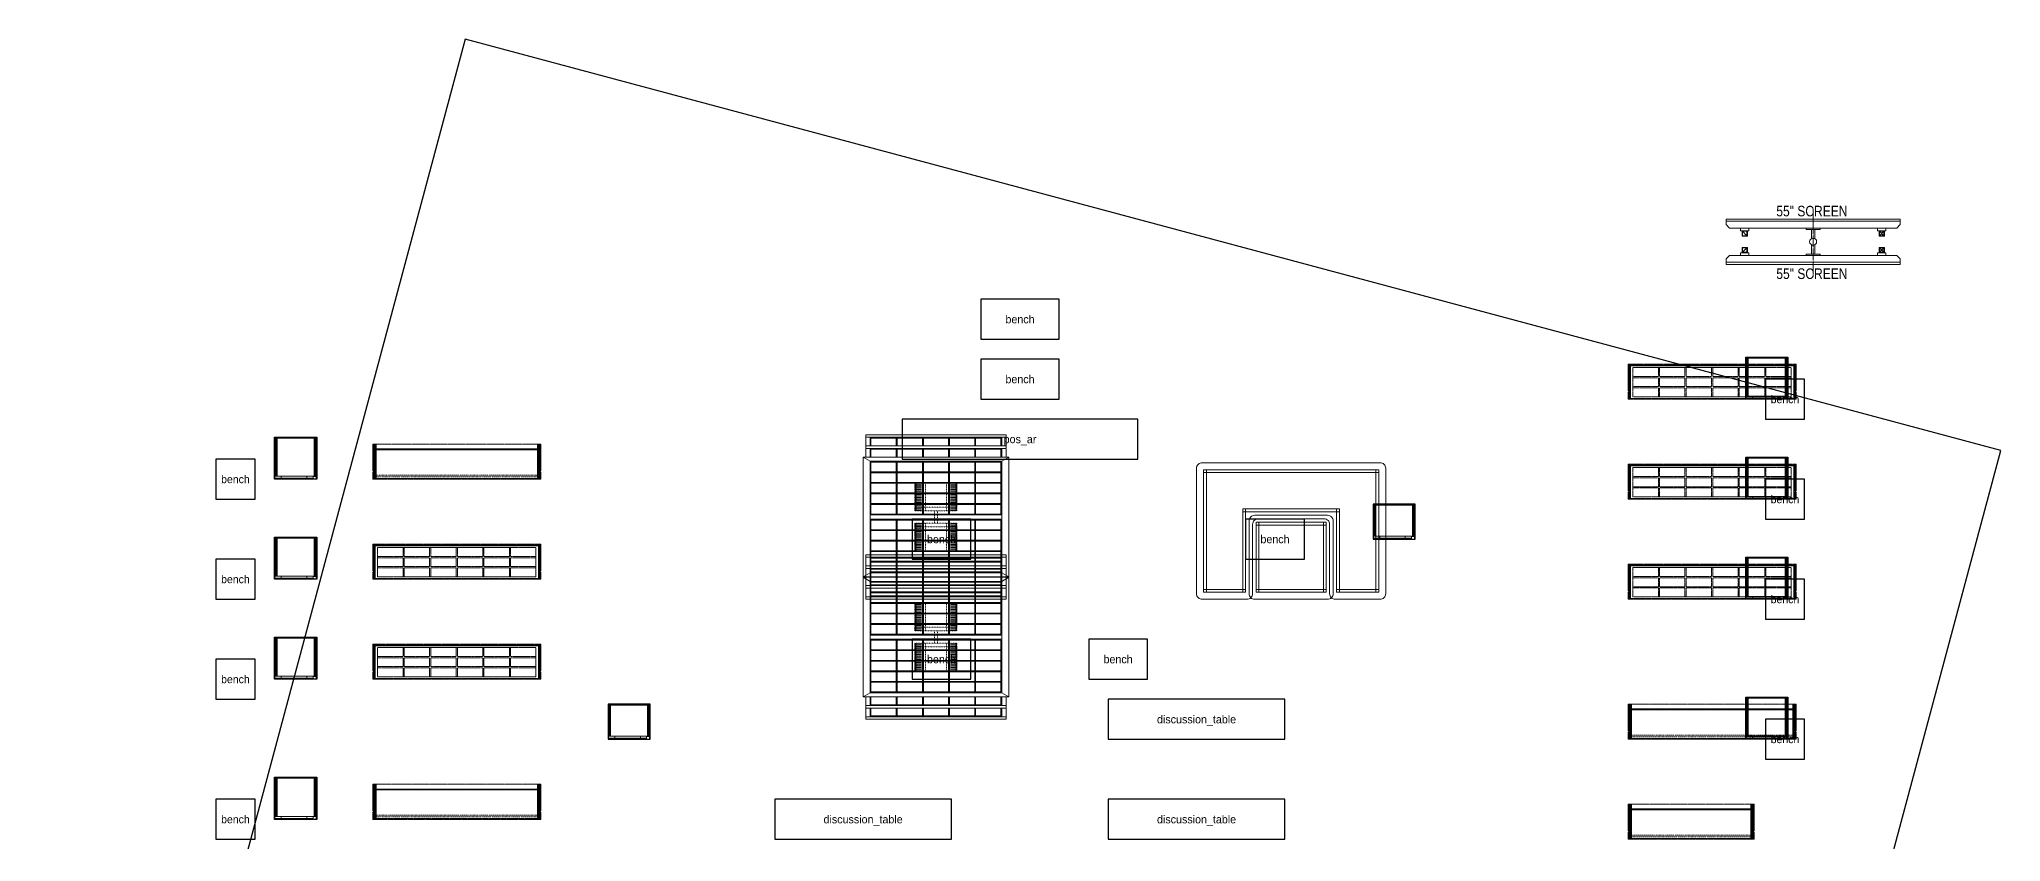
# Model space of a CAD drawing. Header units: metres. Extents: x -1326 to 12674, y -1268 to 13012.
# Drawn here: x -1326 to 12674, y 7282 to 13012 of the extents above; entities that cross this region are included whole.
import ezdxf
from ezdxf.enums import TextEntityAlignment as Align

# ---------------------------------------------------------------- set-up
doc = ezdxf.new("R2010")
doc.units = ezdxf.units.M
for name, pattern in [('a_p6_plan_L18$0$HIDDEN', [0.375, 0.25, -0.125]), ('ACAD_ISO03W100', [30, 12, -18]), ('DASHDOT2', [0.5, 0.25, -0.125, 0, -0.125])]:
    doc.linetypes.add(name, pattern=pattern)
for name, color, linetype in [('FixtureLabels', 2, 'Continuous'), ('Fixtures', 3, 'Continuous'), ('FloorPlan', 1, 'Continuous')]:
    doc.layers.add(name, color=color, linetype=linetype)
for name, color, linetype, lineweight in [('I-LK DIM', 252, 'Continuous', 5), ('I-LK EQPMT', 3, 'Continuous', 18), ('I-LK FF&E', 1, 'Continuous', 9), ('I-LK IT', 3, 'Continuous', 18), ('I-LK TEXT', 31, 'Continuous', 5), ('LN-ELEVATION-1', 81, 'Continuous', 13), ('LN-ELEVATION-2', 103, 'Continuous', 20), ('LN-ELEVATION-3', 125, 'a_p6_plan_L18$0$HIDDEN', 18), ('LN-ELEVATION-4', 145, 'Continuous', 13), ('LN-ELEVATION-5', 167, 'Continuous', 5), ('LN-HATCH', 251, 'Continuous', 0)]:
    doc.layers.add(name, color=color, linetype=linetype, lineweight=lineweight)
doc.styles.add('LK TXT', font='Arial Narrow.ttf')
pattern_1 = [(45, (7858054.0837, 3504049.203), (-4.4901280605, 4.4901280605), [])]
pattern_2 = [(45, (4208834.247, 1706614.74), (-4.4901280605, 4.4901280605), [])]
pattern_3 = [(45, (4209134.247, 1706614.74), (-4.4901280605, 4.4901280605), [])]

# ---------------------------------------------------------------- blocks, each defined once
blk = doc.blocks.new('jj 1200')
at = {"layer": 'LN-HATCH', "ltscale": 0.5}
h = blk.add_hatch(dxfattribs=at)
h.set_pattern_fill('ANSI31', color=256, scale=2)
h.set_pattern_definition([(45, (4097187.331, 1708800.267), (-4.4901280605, 4.4901280605), [])])
h.paths.add_polyline_path([(792, 220), (792, 30), (786, 30), (786, 20), (792, 20), (792, -24), (767, -24), (767, 220)])
h.paths.add_polyline_path([(-383, 180), (767, 180), (767, 186), (-383, 186)])
h.paths.add_polyline_path([(757, -24), (757, -30), (792, -30), (792, -24)])
h.paths.add_polyline_path([(-408, 220), (-408, 30), (-402, 30), (-402, 20), (-408, 20), (-408, -24), (-383, -24), (-383, 220)])
h.paths.add_polyline_path([(-373, -24), (-373, -30), (-408, -30), (-408, -24)])
at = {"layer": 'LN-ELEVATION-1', "ltscale": 0.5}
for points in [[(-408, 220), (-408, 30), (-402, 30), (-402, 20), (-408, 20), (-408, -24), (-383, -24), (-383, 220)], [(-383, 180), (767, 180), (767, 186), (-383, 186)], [(792, 220), (792, 30), (786, 30), (786, 20), (792, 20), (792, -24), (767, -24), (767, 220)], [(-373, -24), (-373, -30), (-408, -30), (-408, -24)], [(757, -24), (757, -30), (792, -30), (792, -24)]]:
    blk.add_lwpolyline(points, close=True, dxfattribs=at)
at = {"layer": 'LN-ELEVATION-3', "ltscale": 0.5}
for p, q in [((767, 220), (-383, 220)), ((757, -24), (-373, -24)), ((-373, -30), (757, -30))]:
    blk.add_line(p, q, dxfattribs=at)
at = {"layer": 'LN-ELEVATION-4', "linetype": 'ACAD_ISO03W100', "ltscale": 0.05}
blk.add_lwpolyline([(767, 0), (-383, 0), (-383, -12), (767, -12)], close=True, dxfattribs=at)
blk = doc.blocks.new('JJ_FIXTURE_LARGE_1')
at = {"layer": 'I-LK FF&E', "xscale": -1}
blk.add_blockref('JJ 1200', (792, 30), dxfattribs=at)
blk = doc.blocks.new('12mm vc plan')
at = {"layer": 'LN-HATCH', "ltscale": 0.5}
h = blk.add_hatch(dxfattribs=at)
h.set_pattern_fill('ANSI31', color=256, scale=2)
h.set_pattern_definition([(45, (3760859.753, 1795248.936), (-4.490128061, 4.490128061), [])])
h.paths.add_polyline_path([(-1200, 250), (-1200, 60), (-1194, 60), (-1194, 50), (-1200, 50), (-1200, 6), (-1182, 6), (-1182, 250)])
h = blk.add_hatch(dxfattribs=at)
h.set_pattern_fill('ANSI31', color=256, scale=2)
h.set_pattern_definition(pattern_1)
h.paths.add_polyline_path([(0, 250), (0, 60), (-6, 60), (-6, 50), (0, 50), (0, 6), (-18, 6), (-18, 250)])
h = blk.add_hatch(dxfattribs=at)
h.set_pattern_fill('ANSI31', color=256, scale=2)
h.set_pattern_definition([(45, (7858047.0837, 3504049.203), (-4.4901280605, 4.4901280605), [])])
h.paths.add_polyline_path([(-1165, 6), (-1165, 0), (-1200, 0), (-1200, 6)])
h = blk.add_hatch(dxfattribs=at)
h.set_pattern_fill('ANSI31', color=256, scale=2)
h.set_pattern_definition(pattern_1)
h.paths.add_polyline_path([(-28, 6), (-28, 0), (0, 0), (0, 6)])
at = {"layer": 'LN-ELEVATION-1', "ltscale": 0.5}
for points in [[(-1200, 250), (-1200, 60), (-1194, 60), (-1194, 50), (-1200, 50), (-1200, 6), (-1182, 6), (-1182, 250)], [(-18, 238), (-1182, 238), (-1182, 244), (-18, 244)], [(0, 250), (0, 60), (-6, 60), (-6, 50), (0, 50), (0, 6), (-18, 6), (-18, 250)], [(-1165, 6), (-1165, 0), (-1200, 0), (-1200, 6)], [(-35, 6), (-35, 0), (0, 0), (0, 6)]]:
    blk.add_lwpolyline(points, close=True, dxfattribs=at)
at = {"layer": 'LN-ELEVATION-3', "ltscale": 0.5}
for p, q in [((-1182, 250), (-18, 250)), ((-1165, 6), (-35, 6)), ((-35, 0), (-1165, 0))]:
    blk.add_line(p, q, dxfattribs=at)
for points in [[(-1165, 226), (-35, 226), (-35, 18), (-1165, 18)], [(-1165, 226), (-983, 226), (-983, 162), (-1165, 162)], [(-1165, 90), (-983, 90), (-983, 154), (-1165, 154)], [(-975, 226), (-794, 226), (-794, 162), (-975, 162)], [(-975, 154), (-794, 154), (-794, 90), (-975, 90)], [(-786, 226), (-604, 226), (-604, 162), (-786, 162)], [(-786, 154), (-604, 154), (-604, 90), (-786, 90)], [(-596, 226), (-414, 226), (-414, 162), (-596, 162)], [(-596, 154), (-414, 154), (-414, 90), (-596, 90)], [(-406, 226), (-225, 226), (-225, 162), (-406, 162)], [(-406, 154), (-225, 154), (-225, 90), (-406, 90)], [(-217, 226), (-35, 226), (-35, 162), (-217, 162)], [(-217, 154), (-35, 154), (-35, 90), (-217, 90)], [(-1165, 82), (-983, 82), (-983, 18), (-1165, 18)], [(-975, 82), (-794, 82), (-794, 18), (-975, 18)], [(-786, 82), (-604, 82), (-604, 18), (-786, 18)], [(-596, 82), (-414, 82), (-414, 18), (-596, 18)], [(-406, 82), (-225, 82), (-225, 18), (-406, 18)], [(-217, 82), (-35, 82), (-35, 18), (-217, 18)]]:
    blk.add_lwpolyline(points, close=True, dxfattribs=at)
blk = doc.blocks.new('VC_FIXTURE_LARGE_4')
at = {"layer": 'I-LK FF&E', "xscale": -1}
blk.add_blockref('12MM VC PLAN', (0, 0), dxfattribs=at)
blk = doc.blocks.new('VC_FIXTURE_LARGE_5')
at = {"layer": 'I-LK FF&E', "xscale": -1}
blk.add_blockref('12MM VC PLAN', (0, 0), dxfattribs=at)
blk = doc.blocks.new('JJ_FIXTURE_LARGE_2')
at = {"layer": 'I-LK FF&E', "xscale": -1}
blk.add_blockref('JJ 1200', (792, 30), dxfattribs=at)
blk = doc.blocks.new('mirror unit see thru')
at = {"layer": 'LN-HATCH', "ltscale": 0.5}
h = blk.add_hatch(dxfattribs=at)
h.set_pattern_fill('ANSI31', color=256, scale=2)
h.set_pattern_definition([(45, (4060070.797, 1708569.446), (-4.4901280605, 4.4901280605), [])])
h.paths.add_polyline_path([(-150, 0), (-132, 0), (-132, -279), (-150, -279)])
h.paths.add_polyline_path([(-132, -6), (132, -6), (132, 0), (-132, 0)])
h.paths.add_polyline_path([(150, 0), (132, 0), (132, -279), (150, -279)])
at = {"layer": 'Defpoints'}
blk.add_lwpolyline([(150, -300), (-150, -300), (-150, 0), (150, 0)], close=True, dxfattribs=at)
at = {"layer": 'LN-ELEVATION-1'}
for points in [[(-150, 0), (-132, 0), (-132, -279), (-150, -279)], [(-132, -6), (132, -6), (132, 0), (-132, 0)], [(150, 0), (132, 0), (132, -279), (150, -279)], [(-103, -293), (-103, -279), (-148, -279), (-148, -300), (-139, -300), (-139, -298.5), (-146.5, -298.5), (-146.5, -293)], [(80, -293), (80, -279), (125, -279), (125, -300), (116, -300), (116, -298.5), (123.5, -298.5), (123.5, -293)], [(142, -300), (142, -298.5), (146.5, -298.5), (146.5, -280.5), (125, -280.5), (125, -279), (148, -279), (148, -300)]]:
    blk.add_lwpolyline(points, close=True, dxfattribs=at)
at = {"layer": 'LN-ELEVATION-2'}
blk.add_lwpolyline([(-103, -293), (80, -293), (80, -279), (-103, -279)], close=True, dxfattribs=at)
at = {"layer": 'LN-ELEVATION-2', "color": 4, "lineweight": 0}
blk.add_lwpolyline([(-146.5, -293), (123.5, -293), (123.5, -298.5), (-146.5, -298.5)], close=True, dxfattribs=at)
at = {"layer": 'LN-ELEVATION-4', "ltscale": 0.5}
blk.add_line((116, -300), (-139, -300), dxfattribs=at)
blk = doc.blocks.new('MIRROR_6')
at = {"layer": 'I-LK FF&E'}
blk.add_blockref('MIRROR UNIT SEE THRU', (150, 300), dxfattribs=at)
blk = doc.blocks.new('MIRROR_7')
at = {"layer": 'I-LK FF&E'}
blk.add_blockref('MIRROR UNIT SEE THRU', (150, 300), dxfattribs=at)
blk = doc.blocks.new('MIRROR_8')
at = {"layer": 'I-LK FF&E'}
blk.add_blockref('MIRROR UNIT SEE THRU', (150, 300), dxfattribs=at)
blk = doc.blocks.new('MIRROR_9')
at = {"layer": 'I-LK FF&E'}
blk.add_blockref('MIRROR UNIT SEE THRU', (150, 300), dxfattribs=at)
blk = doc.blocks.new('jj 900')
at = {"layer": 'LN-HATCH', "ltscale": 0.5}
h = blk.add_hatch(dxfattribs=at)
h.set_pattern_fill('ANSI31', color=256, scale=50)
h.set_pattern_definition([(45, (0, 0), (-4.419417, 4.419417), [])])
h.paths.add_polyline_path([(-912, 0), (-912, -190), (-906, -190), (-906, -200), (-912, -200), (-912, -244), (-887, -244), (-887, 0)])
h = blk.add_hatch(dxfattribs=at)
h.set_pattern_fill('ANSI31', color=256, scale=2)
h.set_pattern_definition(pattern_2)
h.paths.add_polyline_path([(-12, 0), (-12, -190), (-18, -190), (-18, -200), (-12, -200), (-12, -244), (-37, -244), (-37, 0)])
h = blk.add_hatch(dxfattribs=at)
h.set_pattern_fill('ANSI31', color=256, scale=2)
h.set_pattern_definition(pattern_3)
h.paths.add_polyline_path([(-37, -40), (-887, -40), (-887, -34), (-37, -34)])
h = blk.add_hatch(dxfattribs=at)
h.set_pattern_fill('ANSI31', color=256, scale=2)
h.set_pattern_definition(pattern_3)
h.paths.add_polyline_path([(-877, -244), (-877, -250), (-912, -250), (-912, -244)])
h = blk.add_hatch(dxfattribs=at)
h.set_pattern_fill('ANSI31', color=256, scale=2)
h.set_pattern_definition(pattern_2)
h.paths.add_polyline_path([(-47, -244), (-47, -250), (-12, -250), (-12, -244)])
at = {"layer": 'LN-ELEVATION-1', "ltscale": 0.5}
for points in [[(-912, 0), (-912, -190), (-906, -190), (-906, -200), (-912, -200), (-912, -244), (-887, -244), (-887, 0)], [(-12, 0), (-12, -190), (-18, -190), (-18, -200), (-12, -200), (-12, -244), (-37, -244), (-37, 0)], [(-37, -40), (-887, -40), (-887, -34), (-37, -34)], [(-877, -244), (-877, -250), (-912, -250), (-912, -244)], [(-47, -244), (-47, -250), (-12, -250), (-12, -244)]]:
    blk.add_lwpolyline(points, close=True, dxfattribs=at)
at = {"layer": 'LN-ELEVATION-3', "ltscale": 0.5}
for p, q in [((-887, 0), (-37, 0)), ((-877, -244), (-47, -244)), ((-47, -250), (-877, -250))]:
    blk.add_line(p, q, dxfattribs=at)
at = {"layer": 'LN-ELEVATION-4', "linetype": 'ACAD_ISO03W100', "ltscale": 0.05}
blk.add_lwpolyline([(-887, -220), (-37, -220), (-37, -232), (-887, -232)], close=True, dxfattribs=at)
blk = doc.blocks.new('JJ_FIXTURE_MEDIUM_3')
at = {"layer": 'I-LK FF&E'}
blk.add_blockref('JJ 900', (912, 250), dxfattribs=at)
blk = doc.blocks.new('JJ_FIXTURE_LARGE_4')
at = {"layer": 'I-LK FF&E', "xscale": -1}
blk.add_blockref('JJ 1200', (792, 30), dxfattribs=at)
blk = doc.blocks.new('VC_FIXTURE_LARGE_9')
at = {"layer": 'I-LK FF&E', "xscale": -1}
blk.add_blockref('12MM VC PLAN', (0, 0), dxfattribs=at)
blk = doc.blocks.new('VC_FIXTURE_LARGE_10')
at = {"layer": 'I-LK FF&E', "xscale": -1}
blk.add_blockref('12MM VC PLAN', (0, 0), dxfattribs=at)
blk = doc.blocks.new('VC_FIXTURE_LARGE_11')
at = {"layer": 'I-LK FF&E', "xscale": -1}
blk.add_blockref('12MM VC PLAN', (0, 0), dxfattribs=at)
blk = doc.blocks.new('MIRROR_14')
at = {"layer": 'I-LK FF&E'}
blk.add_blockref('MIRROR UNIT SEE THRU', (150, 300), dxfattribs=at)
blk = doc.blocks.new('MIRROR_15')
at = {"layer": 'I-LK FF&E'}
blk.add_blockref('MIRROR UNIT SEE THRU', (150, 300), dxfattribs=at)
blk = doc.blocks.new('MIRROR_16')
at = {"layer": 'I-LK FF&E'}
blk.add_blockref('MIRROR UNIT SEE THRU', (150, 300), dxfattribs=at)
blk = doc.blocks.new('MIRROR_17')
at = {"layer": 'I-LK FF&E'}
blk.add_blockref('MIRROR UNIT SEE THRU', (150, 300), dxfattribs=at)
blk = doc.blocks.new('it 55inch tv')
at = {"layer": 'I-LK EQPMT', "ltscale": 12}
for p, q in [((2111559, 1135690), (2111583, 1135690)), ((2111583, 1135690), (2111608, 1135666)), ((2111608, 1134474), (2111608, 1135666)), ((2111608, 1135588), (2111627, 1135588)), ((2111627, 1135588), (2111627, 1135529)), ((2111627, 1135529), (2111608, 1135529)), ((2111627, 1134611), (2111608, 1134611)), ((2111627, 1134611), (2111627, 1134552)), ((2111583, 1134449), (2111608, 1134474)), ((2111608, 1134552), (2111627, 1134552)), ((2111559, 1134449), (2111583, 1134449))]:
    blk.add_line(p, q, dxfattribs=at)
at = {"layer": 'I-LK EQPMT'}
for p, q in [((2111662, 1135543), (2111631, 1135574)), ((2111662, 1135574), (2111631, 1135543)), ((2111662, 1134597), (2111631, 1134566))]:
    blk.add_line(p, q, dxfattribs=at)
at = {"layer": 'I-LK EQPMT', "ltscale": 12}
blk.add_lwpolyline([(2111543, 1135690), (2111559, 1135690), (2111559, 1134449), (2111543, 1134449)], close=True, dxfattribs=at)
at = {"layer": 'I-LK EQPMT'}
for points in [[(2111627, 1135578), (2111627, 1135540), (2111665, 1135540), (2111665, 1135578)], [(2111631, 1135574), (2111631, 1135543), (2111662, 1135543), (2111662, 1135574)], [(2111627, 1134563), (2111627, 1134601), (2111665, 1134601), (2111665, 1134563)], [(2111631, 1134566), (2111631, 1134597), (2111662, 1134597), (2111662, 1134566)]]:
    blk.add_lwpolyline(points, close=True, dxfattribs=at)
blk = doc.blocks.new('SCREEN_55_1')
at = {"layer": 'I-LK IT', "color": 1, "linetype": 'DASHDOT2', "ltscale": 3}
blk.add_line((621, 23), (621, 512), dxfattribs=at)
at = {"layer": 'I-LK IT'}
for points in [[(671, 365), (571, 365), (571, 355), (671, 355)], [(671, 170), (571, 170), (571, 180), (671, 180)]]:
    blk.add_lwpolyline(points, close=True, dxfattribs=at)
for points in [[(633, 289), (633, 355), (608, 355), (608, 289, -0.267949), (633, 289, 1)], [(633, 246), (633, 180), (608, 180), (608, 246, 0.267949), (633, 246, -1)]]:
    blk.add_lwpolyline(points, format="xyb", dxfattribs=at)
at = {"layer": 'I-LK IT', "color": 1}
blk.add_circle((621, 268), 25, dxfattribs=at)
at = {"layer": 'I-LK IT', "rotation": 270}
blk.add_blockref('IT 55INCH TV', (-1134449, 2111973), dxfattribs=at)
at = {"layer": 'I-LK IT', "xscale": -1, "rotation": 270}
blk.add_blockref('IT 55INCH TV', (-1134449, -2111438), dxfattribs=at)
at = {"layer": 'I-LK TEXT', "color": 0, "linetype": 'Continuous', "ltscale": 3, "char_height": 75, "width": 783.96, "attachment_point": 5, "style": 'LK TXT'}
for insert in [(612, 486), (612, 39)]:
    blk.add_mtext('\\pxqc,t3;55" SCREEN', dxfattribs=dict(at, insert=insert))
blk = doc.blocks.new('mirror unit')
at = {"layer": 'LN-HATCH', "ltscale": 0.5}
h = blk.add_hatch(dxfattribs=at)
h.set_pattern_fill('ANSI31', color=256, scale=2)
h.set_pattern_definition([(45, (4060433.7416, 1708720.787), (-4.4901280605, 4.4901280605), [])])
h.paths.add_polyline_path([(213, 101), (231, 101), (231, -128), (213, -128)])
h.paths.add_polyline_path([(231, 95), (495, 95), (495, 101), (231, 101)])
h.paths.add_polyline_path([(513, 101), (495, 101), (495, -128), (513, -128)])
at = {"layer": 'Defpoints'}
blk.add_lwpolyline([(513, 101), (213, 101), (213, -149), (513, -149)], close=True, dxfattribs=at)
at = {"layer": 'LN-ELEVATION-1'}
for points in [[(213, 101), (231, 101), (231, -128), (213, -128)], [(231, 95), (495, 95), (495, 101), (231, 101)], [(513, 101), (495, 101), (495, -128), (513, -128)], [(260, -142), (260, -128), (215, -128), (215, -149), (224, -149), (224, -147), (216, -147), (216, -142)], [(443, -142), (443, -128), (488, -128), (488, -149), (479, -149), (479, -147), (486, -147), (486, -142)], [(505, -149), (505, -147), (509, -147), (509, -129), (488, -129), (488, -128), (511, -128), (511, -149)]]:
    blk.add_lwpolyline(points, close=True, dxfattribs=at)
at = {"layer": 'LN-ELEVATION-2'}
blk.add_lwpolyline([(260, -142), (443, -142), (443, -128), (260, -128)], close=True, dxfattribs=at)
at = {"layer": 'LN-ELEVATION-2', "color": 4, "lineweight": 0}
blk.add_lwpolyline([(216, -142), (486, -142), (486, -147), (216, -147)], close=True, dxfattribs=at)
at = {"layer": 'LN-ELEVATION-4', "ltscale": 0.5}
blk.add_line((479, -149), (224, -149), dxfattribs=at)
blk = doc.blocks.new('MIRROR_DIFFERENT_3')
at = {"layer": 'I-LK FF&E'}
blk.add_blockref('MIRROR UNIT', (-213, 149), dxfattribs=at)
blk = doc.blocks.new('MIRROR_DIFFERENT_6')
at = {"layer": 'I-LK FF&E'}
blk.add_blockref('MIRROR UNIT', (-213, 149), dxfattribs=at)
blk = doc.blocks.new('euro mirror')
at = {"layer": 'LN-ELEVATION-4', "linetype": 'ACAD_ISO03W100', "ltscale": 0.1}
blk.add_lwpolyline([(0, 47), (0, -41), (-20, -41), (-20, 47)], close=True, dxfattribs=at)
at = {"layer": 'LN-ELEVATION-5', "linetype": 'ACAD_ISO03W100', "ltscale": 0.1}
for p, q in [((-160, 247), (-160, 47)), ((-160, 247), (-160, 47)), ((-159, 247), (-159, 47)), ((-159, 247), (-159, 47)), ((-158, 247), (-158, 47)), ((-158, 247), (-158, 47)), ((-157, 247), (-157, 47)), ((-156, 247), (-156, 47)), ((-154, 247), (-154, 47)), ((-151, 247), (-151, 47)), ((-146, 247), (-146, 47)), ((-141, 247), (-141, 47)), ((-135, 247), (-135, 47)), ((-128, 247), (-128, 47)), ((-120, 247), (-120, 47)), ((-111, 247), (-111, 47)), ((-102, 247), (-102, 47)), ((-85, 247), (-85, 47)), ((65, 247), (65, 47)), ((82, 247), (82, 47)), ((91, 247), (91, 47)), ((100, 247), (100, 47)), ((108, 247), (108, 47)), ((115, 247), (115, 47)), ((121, 247), (121, 47)), ((126, 247), (126, 47)), ((131, 247), (131, 47)), ((134, 247), (134, 47)), ((136, 247), (136, 47)), ((137, 247), (137, 47)), ((138, 247), (138, 47)), ((138, 247), (138, 47)), ((139, 247), (139, 47)), ((139, 247), (139, 47)), ((140, 247), (140, 47)), ((140, 247), (140, 47)), ((-160, -41), (-160, -241)), ((-160, -41), (-160, -241)), ((-159, -41), (-159, -241)), ((-159, -41), (-159, -241)), ((-158, -41), (-158, -241)), ((-158, -41), (-158, -241)), ((-157, -41), (-157, -241)), ((-156, -41), (-156, -241)), ((-154, -41), (-154, -241)), ((-151, -41), (-151, -241)), ((-146, -41), (-146, -241)), ((-141, -41), (-141, -241)), ((-135, -41), (-135, -241)), ((-128, -41), (-128, -241)), ((-120, -41), (-120, -241)), ((-111, -41), (-111, -241)), ((-102, -41), (-102, -241)), ((-85, -41), (-85, -241)), ((65, -41), (65, -241)), ((82, -41), (82, -241)), ((91, -41), (91, -241)), ((100, -41), (100, -241)), ((108, -41), (108, -241)), ((115, -41), (115, -241)), ((121, -41), (121, -241)), ((126, -41), (126, -241)), ((131, -41), (131, -241)), ((134, -41), (134, -241)), ((136, -41), (136, -241)), ((137, -41), (137, -241)), ((138, -41), (138, -241)), ((138, -41), (138, -241)), ((139, -41), (139, -241)), ((139, -41), (139, -241)), ((140, -41), (140, -241)), ((140, -41), (140, -241))]:
    blk.add_line(p, q, dxfattribs=at)
for points in [[(140, 73), (140, 247), (-160, 247), (-160, 73)], [(140, -67), (140, -241), (-160, -241), (-160, -67)]]:
    blk.add_lwpolyline(points, dxfattribs=at)
for points in [[(140, 73), (140, 47), (-160, 47), (-160, 73)], [(140, -41), (140, -67), (-160, -67), (-160, -41)]]:
    blk.add_lwpolyline(points, close=True, dxfattribs=at)
blk = doc.blocks.new('eurocenter 1040')
at = {"layer": 'LN-ELEVATION-1'}
for points in [[(-470, -327), (470, -327), (470, 468), (-470, 468)], [(-470, 85), (470, 85), (470, 468), (-470, 468)], [(-283, 85), (-277, 85), (-277, 468), (-283, 468)], [(-96, 85), (-90, 85), (-90, 468), (-96, 468)], [(90, 85), (96, 85), (96, 468), (90, 468)], [(277, 85), (283, 85), (283, 468), (277, 468)], [(-470, 387), (-283, 387), (-283, 393), (-470, 393)], [(-470, 311), (-283, 311), (-283, 317), (-470, 317)], [(-277, 387), (-96, 387), (-96, 393), (-277, 393)], [(-277, 311), (-96, 311), (-96, 317), (-277, 317)], [(-90, 387), (90, 387), (90, 393), (-90, 393)], [(-90, 311), (90, 311), (90, 317), (-90, 317)], [(96, 387), (277, 387), (277, 393), (96, 393)], [(96, 311), (277, 311), (277, 317), (96, 317)], [(283, 387), (470, 387), (470, 393), (283, 393)], [(283, 311), (470, 311), (470, 317), (283, 317)], [(-470, 236), (-283, 236), (-283, 242), (-470, 242)], [(-470, 160), (-283, 160), (-283, 166), (-470, 166)], [(-277, 236), (-96, 236), (-96, 242), (-277, 242)], [(-277, 160), (-96, 160), (-96, 166), (-277, 166)], [(-90, 236), (90, 236), (90, 242), (-90, 242)], [(-90, 160), (90, 160), (90, 166), (-90, 166)], [(96, 236), (277, 236), (277, 242), (96, 242)], [(96, 160), (277, 160), (277, 166), (96, 166)], [(283, 236), (470, 236), (470, 242), (283, 242)], [(283, 160), (470, 160), (470, 166), (283, 166)], [(-470, 85), (470, 85), (470, 55), (-470, 55)], [(-470, 55), (470, 55), (470, -327), (-470, -327)], [(-283, 55), (-277, 55), (-277, -327), (-283, -327)], [(-96, 55), (-90, 55), (-90, -327), (-96, -327)], [(90, 55), (96, 55), (96, -327), (90, -327)], [(277, 55), (283, 55), (283, -327), (277, -327)], [(-470, -20), (-283, -20), (-283, -26), (-470, -26)], [(-470, -96), (-283, -96), (-283, -102), (-470, -102)], [(-277, -20), (-96, -20), (-96, -26), (-277, -26)], [(-277, -96), (-96, -96), (-96, -102), (-277, -102)], [(-90, -20), (90, -20), (90, -26), (-90, -26)], [(-90, -96), (90, -96), (90, -102), (-90, -102)], [(96, -20), (277, -20), (277, -26), (96, -26)], [(96, -96), (277, -96), (277, -102), (96, -102)], [(283, -20), (470, -20), (470, -26), (283, -26)], [(283, -96), (470, -96), (470, -102), (283, -102)], [(-470, -171), (-283, -171), (-283, -177), (-470, -177)], [(-470, -246), (-283, -246), (-283, -252), (-470, -252)], [(-277, -171), (-96, -171), (-96, -177), (-277, -177)], [(-277, -246), (-96, -246), (-96, -252), (-277, -252)], [(-90, -171), (90, -171), (90, -177), (-90, -177)], [(-90, -246), (90, -246), (90, -252), (-90, -252)], [(96, -171), (277, -171), (277, -177), (96, -177)], [(96, -246), (277, -246), (277, -252), (96, -252)], [(283, -171), (470, -171), (470, -177), (283, -177)], [(283, -246), (470, -246), (470, -252), (283, -252)]]:
    blk.add_lwpolyline(points, close=True, dxfattribs=at)
for points in [[(-283, 462), (-464, 462), (-464, 317)], [(-96, 462), (-277, 462)], [(90, 462), (-90, 462)], [(277, 462), (96, 462)], [(464, 317), (464, 462), (283, 462)], [(-464, 311), (-464, 242)], [(464, 242), (464, 311)], [(-464, 236), (-464, 166)], [(-464, 160), (-464, 91), (-283, 91)], [(283, 91), (464, 91), (464, 160)], [(464, 166), (464, 236)], [(-464, -20), (-464, 49), (-283, 49)], [(-277, 91), (-96, 91)], [(-277, 49), (-96, 49)], [(-90, 91), (90, 91)], [(-90, 49), (90, 49)], [(96, 91), (277, 91)], [(96, 49), (277, 49)], [(283, 49), (464, 49), (464, -20)], [(-464, -96), (-464, -26)], [(-464, -171), (-464, -102)], [(464, -26), (464, -96)], [(464, -102), (464, -171)], [(-283, -321), (-464, -321), (-464, -177)], [(464, -177), (464, -321), (283, -321)], [(-96, -321), (-277, -321)], [(90, -321), (-90, -321)], [(277, -321), (96, -321)]]:
    blk.add_lwpolyline(points, dxfattribs=at)
at = {"layer": 'LN-ELEVATION-2'}
blk.add_lwpolyline([(-520, -357), (520, -357), (520, 498), (-520, 498)], close=True, dxfattribs=at)
for points in [[(-470, 468), (-520, 498)], [(470, 468), (520, 498)], [(-470, -327), (-520, -357)], [(470, -327), (520, -357)]]:
    blk.add_lwpolyline(points, dxfattribs=at)
at = {"layer": 'LN-ELEVATION-3'}
for points in [[(-500, 560), (500, 560), (500, 578), (-500, 578)], [(-500, 498), (-470, 498), (-470, 560), (-500, 560)], [(470, 498), (500, 498), (500, 560), (470, 560)], [(-500, -357), (-470, -357), (-470, -419), (-500, -419)], [(-500, -419), (500, -419), (500, -437), (-500, -437)], [(470, -357), (500, -357), (500, -419), (470, -419)]]:
    blk.add_lwpolyline(points, close=True, dxfattribs=at)
at = {"layer": 'LN-ELEVATION-4'}
for points in [[(-500, 640), (500, 640), (500, 658), (-500, 658)], [(-500, 578), (-470, 578), (-470, 640), (-500, 640)], [(470, 578), (500, 578), (500, 640), (470, 640)], [(-470, 498), (-464, 498), (-464, 560), (-470, 560)], [(-464, 554), (-283, 554), (-283, 560), (-464, 560)], [(-283, 498), (-277, 498), (-277, 560), (-283, 560)], [(-277, 554), (-96, 554), (-96, 560), (-277, 560)], [(-96, 498), (-90, 498), (-90, 560), (-96, 560)], [(-90, 554), (90, 554), (90, 560), (-90, 560)], [(90, 498), (96, 498), (96, 560), (90, 560)], [(96, 554), (277, 554), (277, 560), (96, 560)], [(277, 498), (283, 498), (283, 560), (277, 560)], [(283, 554), (464, 554), (464, 560), (283, 560)], [(464, 498), (470, 498), (470, 560), (464, 560)], [(-470, -357), (-464, -357), (-464, -419), (-470, -419)], [(-464, -413), (-283, -413), (-283, -419), (-464, -419)], [(-283, -357), (-277, -357), (-277, -419), (-283, -419)], [(-277, -413), (-96, -413), (-96, -419), (-277, -419)], [(-96, -357), (-90, -357), (-90, -419), (-96, -419)], [(-90, -413), (90, -413), (90, -419), (-90, -419)], [(90, -357), (96, -357), (96, -419), (90, -419)], [(96, -413), (277, -413), (277, -419), (96, -419)], [(277, -357), (283, -357), (283, -419), (277, -419)], [(283, -413), (464, -413), (464, -419), (283, -419)], [(464, -357), (470, -357), (470, -419), (464, -419)], [(-500, -437), (-470, -437), (-470, -499), (-500, -499)], [(-500, -499), (500, -499), (500, -517), (-500, -517)], [(470, -437), (500, -437), (500, -499), (470, -499)]]:
    blk.add_lwpolyline(points, close=True, dxfattribs=at)
at = {"layer": 'LN-ELEVATION-5'}
for points in [[(-470, 578), (-464, 578), (-464, 640), (-470, 640)], [(-464, 634), (-283, 634), (-283, 640), (-464, 640)], [(-283, 578), (-277, 578), (-277, 640), (-283, 640)], [(-277, 634), (-96, 634), (-96, 640), (-277, 640)], [(-96, 578), (-90, 578), (-90, 640), (-96, 640)], [(-90, 634), (90, 634), (90, 640), (-90, 640)], [(90, 578), (96, 578), (96, 640), (90, 640)], [(96, 634), (277, 634), (277, 640), (96, 640)], [(277, 578), (283, 578), (283, 640), (277, 640)], [(283, 634), (464, 634), (464, 640), (283, 640)], [(464, 578), (470, 578), (470, 640), (464, 640)], [(-470, -437), (-464, -437), (-464, -499), (-470, -499)], [(-464, -493), (-283, -493), (-283, -499), (-464, -499)], [(-283, -437), (-277, -437), (-277, -499), (-283, -499)], [(-277, -493), (-96, -493), (-96, -499), (-277, -499)], [(-96, -437), (-90, -437), (-90, -499), (-96, -499)], [(-90, -493), (90, -493), (90, -499), (-90, -499)], [(90, -437), (96, -437), (96, -499), (90, -499)], [(96, -493), (277, -493), (277, -499), (96, -499)], [(277, -437), (283, -437), (283, -499), (277, -499)], [(283, -493), (464, -493), (464, -499), (283, -499)], [(464, -437), (470, -437), (470, -499), (464, -499)]]:
    blk.add_lwpolyline(points, close=True, dxfattribs=at)
at = {"layer": 'I-LK DIM'}
blk.add_blockref('EURO MIRROR', (10, 67), dxfattribs=at)
blk = doc.blocks.new('EURO_CENTRE_4')
at = {"layer": 'I-LK FF&E'}
blk.add_blockref('EUROCENTER 1040', (520, 517), dxfattribs=at)
blk = doc.blocks.new('EURO_CENTRE_5')
at = {"layer": 'I-LK FF&E'}
blk.add_blockref('EUROCENTER 1040', (520, 517), dxfattribs=at)
blk = doc.blocks.new('nesting tables')
at = {"layer": 'LN-ELEVATION-1'}
blk.add_lwpolyline([(315, 487.5), (635, 487.5, -0.4142136), (675, 447.5), (675, -447.5, -0.4142136), (635, -487.5), (-635, -487.5, -0.4142136), (-675, -447.5), (-675, 447.5, -0.4142136), (-635, 487.5), (-315, 487.5, -0.4142136), (-275, 447.5), (-275, -47.5, 0.4142136), (-235, -87.5), (235, -87.5, 0.4142136), (275, -47.5), (275, 447.5, -0.4142136)], format="xyb", close=True, dxfattribs=at)
at = {"layer": 'LN-ELEVATION-2', "color": 0, "linetype": 'ByBlock', "lineweight": -2}
blk.add_lwpolyline([(-300, 447.5), (-300, -72.5, 0.4142136), (-260, -112.5), (260, -112.5, 0.4142136), (300, -72.5), (300, 447.5, 0.4142136), (260, 487.5), (-260, 487.5, 0.4142136)], format="xyb", close=True, dxfattribs=at)
at = {"layer": 'LN-ELEVATION-3'}
for points in [[(325, 437.5), (625, 437.5), (625, -437.5), (-625, -437.5), (-625, 437.5), (-325, 437.5), (-325, -137.5), (325, -137.5)], [(-605, 417.5), (-605, 437.5), (-625, 437.5), (-625, 417.5)], [(-325, 437.5), (-325, 417.5), (-345, 417.5), (-345, 437.5)], [(-250, 437.5), (-250, -62.5), (250, -62.5), (250, 437.5)], [(-230, 417.5), (-230, 437.5), (-250, 437.5), (-250, 417.5)], [(230, 417.5), (230, 437.5), (250, 437.5), (250, 417.5)], [(345, 417.5), (345, 437.5), (325, 437.5), (325, 417.5)], [(605, 417.5), (605, 437.5), (625, 437.5), (625, 417.5)], [(345, 417.5), (605, 417.5), (605, -417.5), (-605, -417.5), (-605, 417.5), (-345, 417.5), (-345, -157.5), (345, -157.5)], [(-230, 417.5), (-230, -42.5), (230, -42.5), (230, 417.5)], [(-325, -137.5), (-325, -157.5), (-345, -157.5), (-345, -137.5)], [(-230, -42.5), (-230, -62.5), (-250, -62.5), (-250, -42.5)], [(230, -42.5), (230, -62.5), (250, -62.5), (250, -42.5)], [(325, -137.5), (325, -157.5), (345, -157.5), (345, -137.5)], [(-605, -417.5), (-605, -437.5), (-625, -437.5), (-625, -417.5)], [(605, -417.5), (605, -437.5), (625, -437.5), (625, -417.5)]]:
    blk.add_lwpolyline(points, close=True, dxfattribs=at)
blk = doc.blocks.new('SOFA_5')
at = {"layer": 'I-LK FF&E', "rotation": 180}
blk.add_blockref('NESTING TABLES', (675, 487.5), dxfattribs=at)

msp = doc.modelspace()

# ---------------------------------------------------------------- linework, layer by layer
at = {"layer": 'Fixtures'}
for points in [[(5394, 10870), (5954, 10870), (5954, 11155), (5394, 11155)], [(5394, 10441), (5954, 10441), (5954, 10727), (5394, 10727)], [(10994, 10298), (11274, 10298), (11274, 10584), (10994, 10584)], [(4834, 10013), (6514, 10013), (6514, 10298), (4834, 10298)], [(-66, 9727), (214, 9727), (214, 10013), (-66, 10013)], [(10994, 9584), (11274, 9584), (11274, 9870), (10994, 9870)], [(4904, 9299), (5324, 9299), (5324, 9584), (4904, 9584)], [(7284, 9299), (7704, 9299), (7704, 9584), (7284, 9584)], [(-66, 9013), (214, 9013), (214, 9299), (-66, 9299)], [(10994, 8870), (11274, 8870), (11274, 9156), (10994, 9156)], [(4904, 8442), (5324, 8442), (5324, 8728), (4904, 8728)], [(6164, 8442), (6584, 8442), (6584, 8728), (6164, 8728)], [(-66, 8299), (214, 8299), (214, 8585), (-66, 8585)], [(6304, 8014), (7564, 8014), (7564, 8299), (6304, 8299)], [(10994, 7871), (11274, 7871), (11274, 8156), (10994, 8156)], [(-66, 7300), (214, 7300), (214, 7585), (-66, 7585)], [(3924, 7300), (5184, 7300), (5184, 7585), (3924, 7585)], [(6304, 7300), (7564, 7300), (7564, 7585), (6304, 7585)]]:
    msp.add_lwpolyline(points, close=True, dxfattribs=at)
at = {"layer": 'FloorPlan'}
msp.add_lwpolyline([(12674, 10075), (1713, 13012), (-1326, 1669), (9635, -1268), (12674, 10075)], close=True, dxfattribs=at)

# ---------------------------------------------------------------- block references
for name, p in [('SCREEN_55_1', (10714, 11298)), ('VC_FIXTURE_LARGE_11', (10014, 10441)), ('MIRROR_17', (10854, 10441)), ('MIRROR_9', (354, 9870)), ('JJ_FIXTURE_LARGE_2', (1054, 9870)), ('EURO_CENTRE_5', (4554, 9013)), ('SOFA_5', (6934, 9013)), ('VC_FIXTURE_LARGE_10', (10014, 9727)), ('MIRROR_16', (10854, 9727)), ('MIRROR_DIFFERENT_6', (8194, 9442)), ('MIRROR_8', (354, 9156)), ('VC_FIXTURE_LARGE_5', (1054, 9156)), ('EURO_CENTRE_4', (4554, 8156)), ('VC_FIXTURE_LARGE_9', (10014, 9013)), ('MIRROR_15', (10854, 9013)), ('MIRROR_7', (354, 8442)), ('VC_FIXTURE_LARGE_4', (1054, 8442)), ('MIRROR_DIFFERENT_3', (2734, 8014)), ('JJ_FIXTURE_LARGE_4', (10014, 8014)), ('MIRROR_14', (10854, 8014)), ('MIRROR_6', (354, 7442)), ('JJ_FIXTURE_LARGE_1', (1054, 7442)), ('JJ_FIXTURE_MEDIUM_3', (10014, 7300))]:
    msp.add_blockref(name, p)

# ---------------------------------------------------------------- texts
at = {"layer": 'FixtureLabels'}
for s, height, p in [('bench', 57.1, (5674, 11012)), ('bench', 57.1, (5674, 10584)), ('bench', 56, (11134, 10441)), ('pos_ar', 57.1, (5674, 10156)), ('bench', 56, (74, 9870)), ('bench', 56, (11134, 9727)), ('bench', 57.1, (5114, 9442)), ('bench', 57.1, (7494, 9442)), ('bench', 56, (74, 9156)), ('bench', 56, (11134, 9013)), ('bench', 57.1, (5114, 8585)), ('bench', 57.1, (6374, 8585)), ('bench', 56, (74, 8442)), ('discussion_table', 57.12, (6934, 8156)), ('bench', 56, (11134, 8014)), ('bench', 56, (74, 7442)), ('discussion_table', 57.12, (4554, 7442)), ('discussion_table', 57.12, (6934, 7442))]:
    msp.add_text(s, height=height, dxfattribs=at).set_placement(p, align=Align.MIDDLE_CENTER)

doc.saveas('drawing.dxf')
